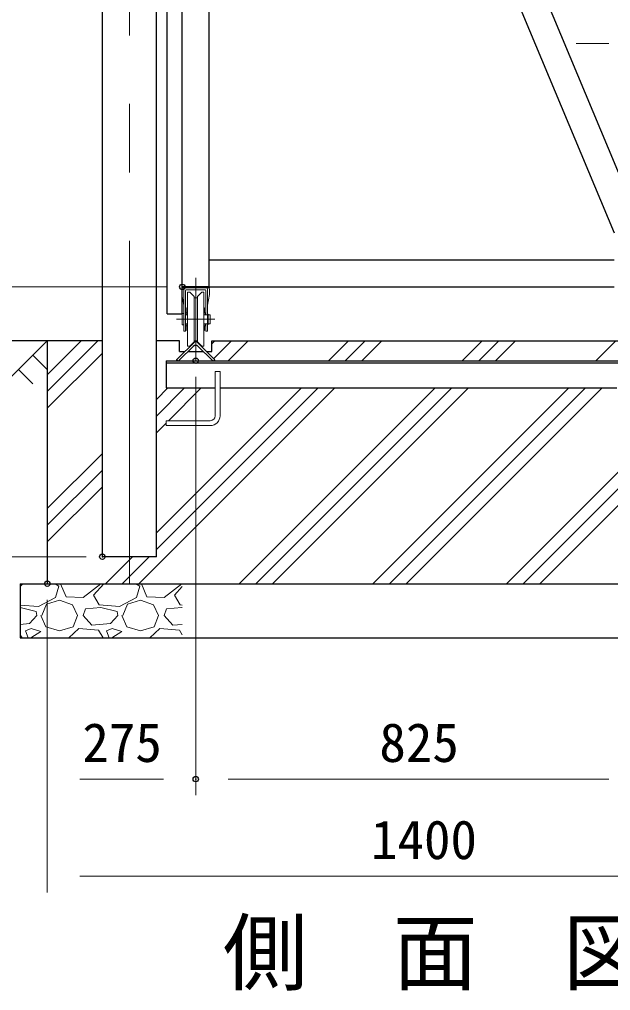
# Model space of a CAD drawing. Units: millimetres, scale not verified. Extents: x -6300 to 6300, y -4455 to 4455.
# Drawn here: x 2702 to 3797, y -2202 to -402 of the extents above; entities that cross this region are included whole.
import ezdxf
from ezdxf.enums import TextEntityAlignment as Align

# ---------------------------------------------------------------- set-up
doc = ezdxf.new("R2010")
doc.units = ezdxf.units.MM
doc.header["$LTSCALE"] = 20
doc.header["$PDMODE"] = 32
doc.header["$PDSIZE"] = 10
doc.linetypes.add('USER1', pattern=[50.8, 31.75, -6.35, 6.35, -6.35])
for name, color, linetype, lineweight in [('0-0_D-TTL-TXT', 7, 'Continuous', 25), ('0-1_D-STR1', 1, 'Continuous', 25), ('0-2_D-STR4', 7, 'Continuous', 25), ('0-3_D-BMK', 2, 'USER1', 13), ('0-4_D-STR3', 3, 'Continuous', 13), ('0-5_D-STR5', 4, 'Continuous', 25), ('0-6_D-DCR-HCH', 7, 'Continuous', 13), ('0-7_D-BGD', 7, 'Continuous', 25), ('0-8_D-STR-DIM', 7, 'Continuous', 13)]:
    doc.layers.add(name, color=color, linetype=linetype, lineweight=lineweight)
doc.layers.add('0-A_Defpoints', color=8, linetype='Continuous')
doc.styles.add('ＭＳ ゴシック', font='')
doc.styles.get('ＭＳ ゴシック').set_extended_font_data('MS Gothic')

msp = doc.modelspace()

# ---------------------------------------------------------------- linework, layer by layer
at = {"layer": '0-1_D-STR1'}
for p, q in [((2855.21, -1397.97), (2855.21, 802.03)), ((2955.21, -1397.97), (2955.21, 802.03)), ((3053.21, -897.97), (3053.21, 652.03)), ((3253.21, 652.03), (3857.38, -797.97)), ((2975.21, -947.97), (2975.21, 619.03)), ((3003.21, -947.97), (3003.21, 619.03)), ((3219.88, 602.03), (3803.21, -797.97)), ((3053.21, -847.97), (3803.21, -847.97)), ((3053.21, -897.97), (3003.21, -897.97)), ((3053.21, -897.97), (3803.21, -897.97)), ((2975.21, -947.97), (3003.21, -947.97)), ((2955.21, -1397.97), (2855.21, -1397.97))]:
    msp.add_line(p, q, dxfattribs=at)
at = {"layer": '0-2_D-STR4'}
for p, q in [((2855.21, -997.97), (2753.21, -997.97)), ((2753.21, -997.97), (2753.21, -1447.97)), ((2998.21, -997.97), (2955.21, -997.97)), ((2998.21, -1017.97), (2998.21, -997.97)), ((3058.21, -1017.97), (3058.21, -997.97)), ((3058.21, -997.97), (3823.21, -997.97)), ((2998.21, -1017.97), (3008.21, -1017.97)), ((3013.87, -1017.97), (3042.55, -1017.97)), ((3048.21, -1017.97), (3058.21, -1017.97)), ((2703.21, -1447.97), (4203.21, -1447.97)), ((2703.21, -1447.97), (2703.21, -1547.97)), ((2703.21, -1547.97), (4203.21, -1547.97))]:
    msp.add_line(p, q, dxfattribs=at)
at = {"layer": '0-3_D-BMK'}
for p, q in [((2905.21, -1447.97), (2905.21, 852.03)), ((3028.21, -1034.77), (3028.21, -881.17)), ((3063.71, -957.97), (2992.71, -957.97))]:
    msp.add_line(p, q, dxfattribs=at)
at = {"layer": '0-4_D-STR3', "color": 4}
for p, q in [((3053.71, -897.97), (3002.71, -897.97)), ((3002.71, -899.97), (3002.71, -897.97)), ((3053.71, -899.97), (3053.71, -897.97)), ((3053.71, -899.97), (3002.71, -899.97))]:
    msp.add_line(p, q, dxfattribs=at)
at = {"layer": '0-4_D-STR3'}
for p, q in [((3004.71, -899.97), (3028.21, -899.97)), ((3028.21, -899.97), (3008.21, -899.97)), ((3009.41, -931.97), (3009.41, -905.17)), ((3028.21, -903.17), (3011.41, -903.17)), ((3013.21, -907.97), (3013.21, -1007.97)), ((3025.21, -999.97), (3025.21, -915.97)), ((3028.21, -903.17), (3045.01, -903.17)), ((3039.21, -907.97), (3031.21, -915.97)), ((3031.21, -999.97), (3031.21, -915.97)), ((3043.21, -907.97), (3039.21, -907.97)), ((3043.21, -907.97), (3043.21, -1007.97)), ((3047.01, -931.97), (3047.01, -905.17)), ((3050.21, -931.97), (3050.21, -901.97)), ((3053.71, -911.97), (3050.21, -931.97)), ((3053.71, -901.97), (3053.71, -911.97)), ((3006.21, -979.97), (3006.21, -931.97)), ((3009.41, -979.97), (3009.41, -931.97)), ((3025.21, -917.97), (3031.21, -917.97)), ((3047.01, -949.47), (3047.01, -931.97)), ((3050.21, -949.47), (3050.21, -931.97)), ((3009.41, -949.47), (3013.21, -949.47)), ((3010.71, -945.97), (3010.71, -949.47)), ((3013.21, -945.97), (3010.71, -945.97)), ((3011.71, -937.97), (3011.71, -941.47)), ((3013.21, -941.47), (3013.21, -945.97)), ((3043.21, -936.97), (3044.21, -936.97)), ((3043.21, -937.97), (3043.21, -936.97)), ((3043.21, -941.47), (3043.21, -945.97)), ((3043.21, -945.97), (3045.71, -945.97)), ((3050.21, -949.47), (3043.21, -949.47)), ((3044.21, -936.97), (3044.71, -936.97)), ((3044.71, -936.97), (3044.71, -937.45)), ((3044.71, -945.97), (3044.71, -937.45)), ((3044.71, -937.97), (3044.71, -941.47)), ((3045.71, -945.97), (3044.71, -945.97)), ((3045.71, -945.97), (3045.71, -949.47)), ((3050.21, -949.47), (3050.21, -947.47)), ((3050.21, -979.97), (3050.21, -948.47)), ((3051.21, -948.47), (3050.21, -948.47)), ((3051.21, -948.47), (3051.21, -967.47)), ((3003.21, -968.47), (3003.21, -957.97)), ((3009.41, -966.47), (3013.21, -966.47)), ((3010.71, -969.97), (3010.71, -966.47)), ((3013.21, -969.97), (3010.71, -969.97)), ((3010.71, -969.97), (3011.71, -969.97)), ((3011.71, -969.97), (3011.71, -978.48)), ((3013.21, -974.47), (3013.21, -969.97)), ((3050.21, -966.47), (3043.21, -966.47)), ((3043.21, -969.97), (3045.71, -969.97)), ((3043.21, -974.47), (3043.21, -969.97)), ((3044.71, -969.97), (3044.71, -978.48)), ((3045.71, -969.97), (3044.71, -969.97)), ((3045.71, -969.97), (3045.71, -966.47)), ((3047.01, -979.97), (3047.01, -966.47)), ((3051.21, -967.47), (3050.21, -967.47)), ((3051.21, -966.47), (3055.21, -966.47)), ((3055.21, -966.47), (3055.21, -957.97)), ((3006.21, -979.97), (3009.41, -979.97)), ((3011.71, -977.97), (3011.71, -974.47)), ((3011.71, -978.97), (3011.71, -978.48)), ((3012.21, -978.97), (3011.71, -978.97)), ((3013.21, -978.97), (3012.21, -978.97)), ((3013.21, -977.97), (3013.21, -978.97)), ((3044.71, -977.97), (3044.71, -974.47)), ((3050.21, -979.97), (3047.01, -979.97)), ((3017.21, -1007.97), (3025.21, -999.97)), ((3025.21, -997.97), (3031.21, -997.97)), ((3013.21, -1007.97), (3017.21, -1007.97)), ((3064.21, -1054.91), (3064.21, -1136.91)), ((3073.21, -1054.91), (3064.21, -1054.91)), ((3073.21, -1054.91), (3073.21, -1136.91)), ((3055.21, -1145.91), (2973.21, -1145.91)), ((2973.21, -1145.91), (2973.21, -1154.91)), ((3055.21, -1154.91), (2973.21, -1154.91))]:
    msp.add_line(p, q, dxfattribs=at)
for points in [[(3002.71, -901.97), (3002.71, -911.97), (3006.21, -931.97), (3006.21, -901.97)], [(3013.21, -907.97), (3017.21, -907.97), (3025.21, -915.97)], [(3051.71, -899.97), (3028.21, -899.97), (3048.21, -899.97)], [(3006.21, -949.47), (3006.21, -947.47), (3003.21, -947.47), (3003.21, -957.97)], [(3010.71, -945.97), (3011.71, -945.97), (3011.71, -937.45)], [(3013.21, -937.97), (3013.21, -936.97), (3012.21, -936.97), (3011.71, -936.97), (3011.71, -937.45)], [(3051.21, -949.47), (3055.21, -949.47), (3055.21, -957.97)], [(3006.21, -966.47), (3006.21, -968.47), (3003.21, -968.47)], [(3043.21, -977.97), (3043.21, -978.97), (3044.21, -978.97), (3044.71, -978.97), (3044.71, -978.48)], [(3043.21, -1007.97), (3039.21, -1007.97), (3031.21, -999.97)]]:
    msp.add_lwpolyline(points, dxfattribs=at)
for centre, radius, start, end in [((3004.71, -901.97), 2, 90, 180), ((3008.21, -901.97), 2, 90, 180), ((3011.41, -905.17), 2, 90, 180), ((3045.01, -905.17), 2, 0, 90), ((3048.21, -901.97), 2, 0, 90), ((3051.71, -901.97), 2, 0, 90), ((3055.21, -1136.91), 18, 270, 0), ((3055.21, -1136.91), 9, 270, 0)]:
    msp.add_arc(centre, radius, start, end, dxfattribs=at)
at = {"layer": '0-5_D-STR5'}
for p, q in [((2992.85, -1033.32), (3028.21, -997.97)), ((3028.21, -997.97), (3063.57, -1033.32)), ((2997.8, -1034.03), (3023.61, -1008.22)), ((3032.81, -1008.22), (3058.62, -1034.03)), ((2973.21, -1034.91), (3908.21, -1034.91)), ((2973.21, -1034.91), (2973.21, -1084.91)), ((2973.21, -1038.91), (3908.21, -1038.91)), ((2993.56, -1034.03), (2992.85, -1033.32)), ((3063.57, -1033.32), (3062.86, -1034.03)), ((2973.21, -1084.91), (3064.21, -1084.91)), ((3073.21, -1084.91), (3808.21, -1084.91))]:
    msp.add_line(p, q, dxfattribs=at)
for centre, radius, start, end in [((3028.21, -1012.82), 6.5, 45, 135), ((2995.68, -1031.91), 3, 225, 315), ((3060.74, -1031.91), 3, 225, 315)]:
    msp.add_arc(centre, radius, start, end, dxfattribs=at)
at = {"layer": '0-6_D-DCR-HCH'}
for p, q in [((2673.39, -1077.79), (2753.21, -997.97)), ((2753.21, -1091.82), (2847.06, -997.97)), ((2753.21, -1060.89), (2816.13, -997.97)), ((3058.21, -1003.37), (3063.62, -997.97)), ((3061.38, -1031.14), (3094.55, -997.97)), ((3088.55, -1034.91), (3125.49, -997.97)), ((3274.16, -1034.91), (3311.1, -997.97)), ((3305.1, -1034.91), (3342.04, -997.97)), ((3336.03, -1034.91), (3372.97, -997.97)), ((3521.65, -1034.91), (3558.59, -997.97)), ((3552.58, -1034.91), (3589.53, -997.97)), ((3583.52, -1034.91), (3620.46, -997.97)), ((3665.44, -1447.97), (4115.44, -997.97)), ((3769.14, -1034.91), (3806.08, -997.97)), ((2726.6, -1024.57), (2753.21, -1051.06)), ((2753.21, -1122.76), (2855.21, -1020.76)), ((3634.5, -1447.97), (4045.37, -1037.1)), ((2700, -1051.18), (2726.73, -1077.79)), ((2922.97, -1447.97), (3286.03, -1084.91)), ((2955.21, -1137.31), (3007.61, -1084.91)), ((2955.21, -1384.8), (3255.1, -1084.91)), ((2955.21, -1106.37), (2976.67, -1084.91)), ((2955.21, -1353.86), (3224.16, -1084.91)), ((2977.55, -1145.91), (3038.55, -1084.91)), ((3108.59, -1447.97), (3471.65, -1084.91)), ((3139.53, -1447.97), (3502.58, -1084.91)), ((3170.46, -1447.97), (3533.52, -1084.91)), ((3356.08, -1447.97), (3719.14, -1084.91)), ((3387.01, -1447.97), (3750.07, -1084.91)), ((3417.95, -1447.97), (3781.01, -1084.91)), ((2955.21, -1168.24), (2973.21, -1150.24)), ((3603.56, -1447.97), (3896.62, -1154.91)), ((2753.21, -1308.37), (2855.21, -1206.37)), ((2753.21, -1339.31), (2855.21, -1237.31)), ((2753.21, -1370.24), (2855.21, -1268.24)), ((2703.21, -1453.36), (2708.06, -1447.97)), ((2767.52, -1447.97), (2774.42, -1452.74)), ((2774.42, -1452.74), (2768.42, -1473.74)), ((2777.69, -1447.97), (2787.92, -1472.24)), ((2819.42, -1473.74), (2852.42, -1448.24)), ((2838.92, -1469.24), (2858.06, -1447.97)), ((2852.42, -1448.24), (2852.5, -1447.97)), ((2917.52, -1447.97), (2924.42, -1452.74)), ((2924.42, -1452.74), (2918.42, -1473.74)), ((2927.69, -1447.97), (2937.92, -1472.24)), ((2969.42, -1473.74), (3002.42, -1448.24)), ((2988.92, -1469.24), (3003.21, -1453.36)), ((3002.42, -1448.24), (3002.5, -1447.97)), ((2768.42, -1473.74), (2736.92, -1490.24)), ((2787.92, -1472.24), (2819.42, -1473.74)), ((2849.42, -1487.24), (2838.92, -1469.24)), ((2918.42, -1473.74), (2886.92, -1490.24)), ((2937.92, -1472.24), (2969.42, -1473.74)), ((2999.42, -1487.24), (2988.92, -1469.24)), ((2736.92, -1490.24), (2703.21, -1487.55)), ((2732.42, -1499.24), (2703.21, -1491.94)), ((2742.92, -1506.74), (2751.92, -1485.74)), ((2751.92, -1485.74), (2775.92, -1478.24)), ((2775.92, -1478.24), (2799.92, -1487.24)), ((2799.92, -1487.24), (2808.92, -1506.74)), ((2852.42, -1491.74), (2823.92, -1494.74)), ((2886.92, -1490.24), (2849.42, -1487.24)), ((2882.42, -1499.24), (2852.42, -1491.74)), ((2892.92, -1506.74), (2901.92, -1485.74)), ((2901.92, -1485.74), (2925.92, -1478.24)), ((2925.92, -1478.24), (2949.92, -1487.24)), ((2949.92, -1487.24), (2958.92, -1506.74)), ((3002.42, -1491.74), (2973.92, -1494.74)), ((3003.21, -1487.55), (2999.42, -1487.24)), ((3003.21, -1491.94), (3002.42, -1491.74)), ((2733.92, -1506.74), (2720.42, -1521.74)), ((2733.92, -1506.74), (2732.42, -1499.24)), ((2741.42, -1506.74), (2750.42, -1527.74)), ((2801.42, -1527.74), (2808.92, -1506.74)), ((2819.42, -1506.74), (2823.92, -1494.74)), ((2835.92, -1524.74), (2819.42, -1506.74)), ((2883.92, -1506.74), (2870.42, -1521.74)), ((2883.92, -1506.74), (2882.42, -1499.24)), ((2891.42, -1506.74), (2900.42, -1527.74)), ((2951.42, -1527.74), (2958.92, -1506.74)), ((2969.42, -1506.74), (2973.92, -1494.74)), ((2985.92, -1524.74), (2969.42, -1506.74)), ((2720.42, -1521.74), (2703.21, -1523.24)), ((2750.42, -1527.74), (2775.92, -1535.24)), ((2775.92, -1535.24), (2801.42, -1527.74)), ((2870.42, -1521.74), (2835.92, -1524.74)), ((2900.42, -1527.74), (2925.92, -1535.24)), ((2925.92, -1535.24), (2951.42, -1527.74)), ((3003.21, -1523.24), (2985.92, -1524.74)), ((2706.61, -1547.97), (2703.21, -1542.41)), ((2723.42, -1530.74), (2712.92, -1535.24)), ((2712.92, -1535.24), (2718, -1547.97)), ((2722.71, -1547.97), (2741.42, -1536.74)), ((2741.42, -1536.74), (2723.42, -1530.74)), ((2811.92, -1530.74), (2793.05, -1547.97)), ((2847.92, -1533.74), (2811.92, -1530.74)), ((2856.61, -1547.97), (2847.92, -1533.74)), ((2873.42, -1530.74), (2862.92, -1535.24)), ((2862.92, -1535.24), (2868, -1547.97)), ((2872.71, -1547.97), (2891.42, -1536.74)), ((2891.42, -1536.74), (2873.42, -1530.74)), ((2961.92, -1530.74), (2943.05, -1547.97)), ((2997.92, -1533.74), (2961.92, -1530.74)), ((3003.21, -1542.41), (2997.92, -1533.74))]:
    msp.add_line(p, q, dxfattribs=at)
for points in [[(2861.1, -1447.97), (2905.21, -1403.86), (2911.1, -1397.97)], [(2892.04, -1447.97), (2905.21, -1434.8), (2942.04, -1397.97)]]:
    msp.add_lwpolyline(points, dxfattribs=at)
at = {"layer": '0-7_D-BGD'}
msp.add_line((2753.21, -997.97), (2453.21, -997.97), dxfattribs=at)
at = {"layer": '0-8_D-STR-DIM'}
for p, q in [((3793.21, -446.75), (3733.21, -446.75)), ((2973.21, -897.97), (2318.1, -897.97)), ((2973.21, -897.97), (2318.1, -897.97)), ((3028.21, -1064.77), (3028.21, -1839.96)), ((3028.21, -1064.77), (3028.21, -1839.96)), ((2825.21, -1397.97), (1930.1, -1397.97)), ((2825.21, -1397.97), (2138.1, -1397.97)), ((2753.21, -1477.97), (2753.21, -1839.96)), ((2753.21, -1477.97), (2753.21, -2019.96)), ((2813.21, -1809.96), (2968.21, -1809.96)), ((3088.21, -1809.96), (3793.21, -1809.96)), ((2813.21, -1989.96), (4093.21, -1989.96))]:
    msp.add_line(p, q, dxfattribs=at)
at = {"layer": '0-A_Defpoints'}
for p in [(3003.21, -897.97), (3003.21, -897.97), (3028.21, -1034.77), (2855.21, -1397.97), (2753.21, -1447.97), (3028.21, -1809.96)]:
    msp.add_point(p, dxfattribs=at)

# ---------------------------------------------------------------- texts
at = {"layer": '0-0_D-TTL-TXT', "style": 'ＭＳ ゴシック'}
msp.add_text('側\u3000面\u3000図', height=115.4, dxfattribs=at).set_placement((3078.36, -2223.61), align=Align.BOTTOM_LEFT)
at = {"layer": '0-8_D-STR-DIM', "style": 'ＭＳ ゴシック'}
for s, p in [('275', (2818.19, -1799.83)), ('825', (3368.37, -1799.83)), ('1400', (3352.86, -1979.83))]:
    msp.add_text(s, height=72.14, dxfattribs=at).set_placement(p, align=Align.BOTTOM_LEFT)

doc.saveas('drawing.dxf')
